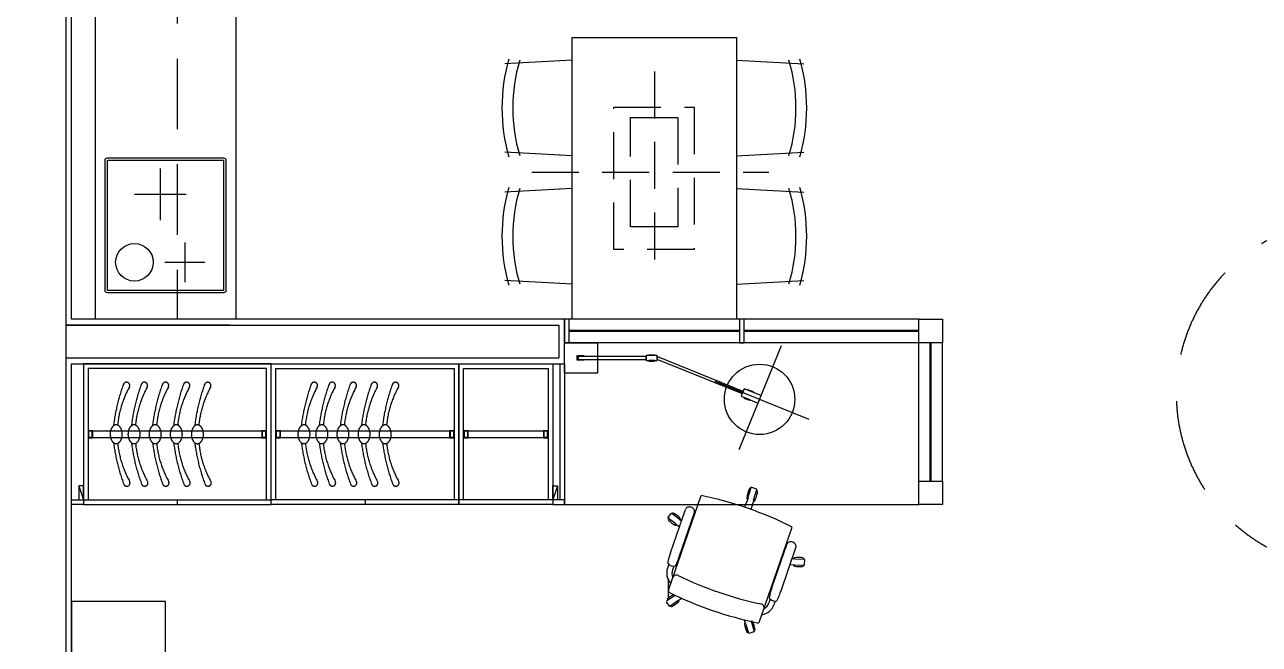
# Model space of a CAD drawing. Header units: millimetres. Extents: x 10000 to 302800, y 6800 to 229018.
# Drawn here: x 194103 to 199363, y 135817 to 138457 of the extents above; entities that cross this region are included whole.
import ezdxf

# ---------------------------------------------------------------- set-up
doc = ezdxf.new("R2010")
doc.units = ezdxf.units.MM
doc.header["$LTSCALE"] = 400
doc.header["$MEASUREMENT"] = 0
for name, pattern in [('X-ROOM TYPE-SR-1.3+1.7Bay$0$4402_Xref_Grd Flr Pln$0$HIDDEN', [0.375, 0.25, -0.125]), ('X-ROOM TYPE-SR-1.3+1.7Bay$0$CONTINOUS', [0]), ('X-ROOM TYPE-SR-1.3+1.7Bay$0$HID', [1.5, 1, -0.5]), ('X-ROOM TYPE-SR-1.3+1.7Bay$0$HIDDEN', [0.375, 0.25, -0.125])]:
    doc.linetypes.add(name, pattern=pattern)
doc.layers.get('0').update_dxf_attribs({"linetype": 'CONTINUOUS'})
for name, color, linetype in [('A-DIM1', 7, 'CONTINUOUS'), ('X-EXT_8F$0$A-254', 254, 'CONTINUOUS'), ('X-ROOM TYPE-SR-1.3+1.7Bay$0$.WA_BUILT-IN LOW', 252, 'CONTINUOUS'), ('X-ROOM TYPE-SR-1.3+1.7Bay$0$.WA_Built-in_Lower', 252, 'CONTINUOUS'), ('X-ROOM TYPE-SR-1.3+1.7Bay$0$.WA_Door Swing', 252, 'CONTINUOUS'), ('X-ROOM TYPE-SR-1.3+1.7Bay$0$.WA_FP_Furn', 252, 'X-ROOM TYPE-SR-1.3+1.7Bay$0$CONTINOUS'), ('X-ROOM TYPE-SR-1.3+1.7Bay$0$.WA_Furn', 252, 'CONTINUOUS'), ('X-ROOM TYPE-SR-1.3+1.7Bay$0$.WA_Light', 252, 'CONTINUOUS'), ('X-ROOM TYPE-SR-1.3+1.7Bay$0$.WA_METAL', 252, 'CONTINUOUS'), ('X-ROOM TYPE-SR-1.3+1.7Bay$0$.WA_Sani-Fix', 252, 'CONTINUOUS'), ('X-ROOM TYPE-SR-1.3+1.7Bay$0$.WA_Wall-Finish', 252, 'CONTINUOUS'), ('X-ROOM TYPE-SR-1.3+1.7Bay$0$A-WALD', 7, 'CONTINUOUS'), ('X-ROOM TYPE-SR-1.3+1.7Bay$0$WA_Furn', 252, 'CONTINUOUS'), ('X-ROOM TYPE-SR-1.3+1.7Bay$0$X-ROOM TYPE-SR-1.3+1.7Bay$0$.WA_Furn', 252, 'CONTINUOUS'), ('X-ROOM TYPE-SR-1.3+1.7Bay$0$X-ROOM TYPE-SR-2bay_1$0$__Door-bomba', 252, 'CONTINUOUS'), ('X-ROOM TYPE-SR-3Bay_8F 확장형$0$A-WALD', 7, 'CONTINUOUS')]:
    doc.layers.add(name, color=color, linetype=linetype)

# ---------------------------------------------------------------- blocks, each defined once
blk = doc.blocks.new('X-EXT_8F')
at = {"layer": 'X-EXT_8F$0$A-254'}
h = blk.add_hatch(dxfattribs=at)
h.set_pattern_fill('LINE', color=252, scale=100, angle=90)
h.set_pattern_definition([(90, (0, 0), (-317.5, 2e-14), [])])
edge = h.paths.add_edge_path()
edge.add_line((214444.8, 68021.2), (188877.6, 70521.2))
edge.add_line((188877.6, 70521.2), (174255.5, 70521.2))
edge.add_arc((174255.5, 68371.2), 2150, 90, 167)
edge.add_line((172160.6, 68854.9), (172053.9, 68392.8))
edge.add_arc((174148.8, 67909.2), 2150, 167, 180)
edge.add_line((171998.8, 67909.2), (171998.8, 38021.2))
edge.add_arc((174148.8, 38021.2), 2150, 180, 270)
edge.add_line((174148.8, 35871.2), (195098.8, 35871.2))
edge.add_line((195098.8, 35871.2), (195098.8, 36521.2))
edge.add_line((195098.8, 36521.2), (174648.8, 36521.2))
edge.add_arc((174648.8, 38021.2), 1500, 180, 270, ccw=False)
edge.add_line((173148.8, 38021.2), (173148.8, 67371.2))
edge.add_arc((174648.8, 67371.2), 1500, 90, 180, ccw=False)
edge.add_line((174648.8, 68871.2), (187974.8, 68871.2))
edge.add_line((187974.8, 68871.2), (202089.9, 68021.2))
edge.add_line((202089.9, 68021.2), (214444.8, 68021.2))
blk = doc.blocks.new('X-ROOM TYPE-SR-1.3+1.7Bay$0$X-ROOM TYPE-SR-1.3+1.7Bay$0$X-ROOM TYPE-SR-1.3+1.7Bay$0$A$Ca1b52838')
at = {"layer": 'X-ROOM TYPE-SR-1.3+1.7Bay$0$.WA_Sani-Fix', "ltscale": 150}
for p, q in [((420, 390), (420, 170)), ((530, 280), (310, 280)), ((130, 260), (130, 90)), ((215, 175), (45, 175))]:
    blk.add_line(p, q, dxfattribs=at)
blk.add_lwpolyline([(10, 515), (565, 515, -0.414214), (575, 505), (575, 10, -0.414214), (565, 0), (10, 0, -0.414214), (0, 10), (0, 505, -0.414214)], format="xyb", close=True, dxfattribs=at)
blk.add_lwpolyline([(10, 505), (565, 505), (565, 10), (10, 10)], close=True, dxfattribs=at)
blk.add_circle((130, 390), 80, dxfattribs=at)
blk = doc.blocks.new('X-ROOM TYPE-SR-1.3+1.7Bay$0$DOOR-800-2C')
at = {"color": 8, "linetype": 'X-ROOM TYPE-SR-1.3+1.7Bay$0$HID'}
blk.add_lwpolyline([(65697.8, 13386.2), (65697.8, 14130.2), (65657.8, 14130.2), (65657.8, 13386.2)], close=True, dxfattribs=at)
blk.add_arc((65697.8, 13386.2), 744, 90, 270, dxfattribs=at)
at = {"layer": 'X-ROOM TYPE-SR-1.3+1.7Bay$0$X-ROOM TYPE-SR-2bay_1$0$__Door-bomba'}
for points in [[(65822.8, 13414.2), (65822.8, 13374.2), (65737.8, 13374.2), (65737.8, 13386.2), (65697.8, 13386.2), (65697.8, 13414.2)], [(65697.8, 13386.2), (65737.8, 13386.2), (65737.8, 12642.2), (65697.8, 12642.2)], [(65822.8, 12614.2), (65822.8, 12654.2), (65737.8, 12654.2), (65737.8, 12642.2), (65697.8, 12642.2), (65697.8, 12614.2)]]:
    blk.add_lwpolyline(points, close=True, dxfattribs=at)
blk = doc.blocks.new('X-ROOM TYPE-SR-1.3+1.7Bay$0$LAMP')
at = {"layer": 'X-ROOM TYPE-SR-1.3+1.7Bay$0$.WA_Furn', "color": 8}
for p, q in [((72609.2, 26538.3), (72749.2, 26538.3)), ((72609.2, 26408.3), (72609.2, 26538.3)), ((72749.2, 26538.3), (72749.2, 26408.3)), ((73353.6, 26082.9), (73533.2, 26526.9)), ((72662.8, 26463.2), (72662.8, 26483.4)), ((72662.8, 26483.4), (72691.4, 26483.4)), ((72691.4, 26463.2), (72662.8, 26463.2)), ((72956.8, 26479.4), (72666.8, 26479.4)), ((72666.8, 26479.4), (72666.8, 26467.2)), ((72666.8, 26467.2), (72956.8, 26467.2)), ((72691.4, 26483.4), (72691.4, 26479.4)), ((72691.4, 26467.2), (72691.4, 26463.2)), ((72956.8, 26484.4), (72956.8, 26462.2)), ((73003.6, 26484.4), (72956.8, 26484.4)), ((72956.8, 26467.2), (72956.8, 26479.4)), ((72956.8, 26462.2), (73003.6, 26462.2)), ((72967.6, 26484.4), (72967.6, 26486.8)), ((72967.6, 26486.8), (72992.9, 26486.8)), ((72992.9, 26484.4), (72967.6, 26484.4)), ((72992.9, 26462.2), (72967.6, 26462.2)), ((72967.6, 26462.2), (72967.6, 26459.8)), ((72967.6, 26459.8), (72992.9, 26459.8)), ((72992.9, 26486.8), (72992.9, 26484.4)), ((72992.9, 26459.8), (72992.9, 26462.2)), ((73006.1, 26477.8), (73002.3, 26468.6)), ((73002.3, 26468.6), (73365.9, 26321.6)), ((73003.6, 26462.2), (73003.6, 26484.4)), ((73369.7, 26330.8), (73006.1, 26477.8)), ((72749.2, 26408.3), (72609.2, 26408.3)), ((73651.1, 26211.6), (73251, 26373.4)), ((73374.4, 26342.4), (73361.3, 26309.9)), ((73361.3, 26309.9), (73433.6, 26280.7)), ((73374.6, 26304.6), (73373.7, 26302.3)), ((73373.7, 26302.3), (73397.2, 26292.8)), ((73446.7, 26313.1), (73374.4, 26342.4)), ((73398.1, 26295.1), (73374.6, 26304.6)), ((73387.7, 26337), (73388.6, 26339.2)), ((73411.2, 26327.5), (73387.7, 26337)), ((73388.6, 26339.2), (73412.1, 26329.7)), ((73412.1, 26329.7), (73411.2, 26327.5)), ((73433.6, 26280.7), (73446.7, 26313.1)), ((73397.2, 26292.8), (73398.1, 26295.1))]:
    blk.add_line(p, q, dxfattribs=at)
blk.add_circle((73440.2, 26296.9), 150, dxfattribs=at)
blk = doc.blocks.new('X-ROOM TYPE-SR-1.3+1.7Bay')
at = {"layer": 'X-ROOM TYPE-SR-1.3+1.7Bay$0$.WA_BUILT-IN LOW', "linetype": 'X-ROOM TYPE-SR-1.3+1.7Bay$0$HIDDEN', "ltscale": 100}
for p, q in [((218443.8, 63311.2), (218783.9, 63311.2)), ((218443.8, 63311.2), (218443.8, 63281.2)), ((218463.7, 63311.2), (218443.8, 63311.2)), ((218443.8, 63311.2), (218443.8, 63281.2)), ((218783.9, 63281.2), (218443.8, 63281.2)), ((218443.8, 63281.2), (218463.7, 63281.2)), ((218461.7, 63309.2), (218445.8, 63309.2)), ((218445.8, 63309.2), (218445.8, 63283.2)), ((218445.8, 63283.2), (218461.7, 63283.2)), ((218461.7, 63283.2), (218461.7, 63309.2)), ((218463.7, 63281.2), (218463.7, 63311.2)), ((218783.9, 63311.2), (218783.9, 63281.2)), ((218803.8, 63311.2), (218783.9, 63311.2)), ((218783.9, 63311.2), (218783.9, 63281.2)), ((218783.9, 63281.2), (218803.8, 63281.2)), ((218801.8, 63309.2), (218785.9, 63309.2)), ((218785.9, 63309.2), (218785.9, 63283.2)), ((218785.9, 63283.2), (218801.8, 63283.2)), ((218801.8, 63283.2), (218801.8, 63309.2)), ((218803.8, 63281.2), (218803.8, 63311.2)), ((218843.8, 63311.2), (219583.9, 63311.2)), ((218843.8, 63311.2), (218843.8, 63281.2)), ((218863.7, 63311.2), (218843.8, 63311.2)), ((218843.8, 63311.2), (218843.8, 63281.2)), ((219583.9, 63281.2), (218843.8, 63281.2)), ((218843.8, 63281.2), (218863.7, 63281.2)), ((218861.7, 63309.2), (218845.8, 63309.2)), ((218845.8, 63309.2), (218845.8, 63283.2)), ((218845.8, 63283.2), (218861.7, 63283.2)), ((218861.7, 63283.2), (218861.7, 63309.2)), ((218863.7, 63281.2), (218863.7, 63311.2)), ((219583.9, 63311.2), (219583.9, 63281.2)), ((219603.8, 63311.2), (219583.9, 63311.2)), ((219583.9, 63311.2), (219583.9, 63281.2)), ((219583.9, 63281.2), (219603.8, 63281.2)), ((219601.8, 63309.2), (219585.9, 63309.2)), ((219585.9, 63309.2), (219585.9, 63283.2)), ((219585.9, 63283.2), (219601.8, 63283.2)), ((219601.8, 63283.2), (219601.8, 63309.2)), ((219603.8, 63281.2), (219603.8, 63311.2)), ((219643.8, 63311.2), (220383.9, 63311.2)), ((219643.8, 63311.2), (219643.8, 63281.2)), ((219663.7, 63311.2), (219643.8, 63311.2)), ((219643.8, 63311.2), (219643.8, 63281.2)), ((220383.9, 63281.2), (219643.8, 63281.2)), ((219643.8, 63281.2), (219663.7, 63281.2)), ((219661.7, 63309.2), (219645.8, 63309.2)), ((219645.8, 63309.2), (219645.8, 63283.2)), ((219645.8, 63283.2), (219661.7, 63283.2)), ((219661.7, 63283.2), (219661.7, 63309.2)), ((219663.7, 63281.2), (219663.7, 63311.2)), ((220383.9, 63311.2), (220383.9, 63281.2)), ((220403.8, 63311.2), (220383.9, 63311.2)), ((220383.9, 63311.2), (220383.9, 63281.2)), ((220383.9, 63281.2), (220403.8, 63281.2)), ((220401.8, 63309.2), (220385.9, 63309.2)), ((220385.9, 63309.2), (220385.9, 63283.2)), ((220385.9, 63283.2), (220401.8, 63283.2)), ((220401.8, 63283.2), (220401.8, 63309.2)), ((220403.8, 63281.2), (220403.8, 63311.2)), ((220403.8, 63281.2), (220403.8, 63311.2))]:
    blk.add_line(p, q, dxfattribs=at)
for centre, radius, start, end in [((219092.8, 63504), 13.9, 20.4349, 209.2632), ((218717.3, 63293.6), 416.5, 5.7662, 29.2632), ((218368.7, 63234.2), 786.7, 7.168, 20.4349), ((219182.8, 63503.8), 13.9, 20.4349, 209.2632), ((218807.3, 63293.4), 416.5, 5.7662, 29.2632), ((218458.7, 63234), 786.7, 7.168, 20.4349), ((219272.8, 63503.8), 13.9, 20.4349, 209.2632), ((218897.3, 63293.4), 416.5, 5.7662, 29.2632), ((218548.7, 63234), 786.7, 7.168, 20.4349), ((219362.8, 63503.8), 13.9, 20.4349, 209.2632), ((218987.2, 63293.4), 416.5, 5.7662, 29.2632), ((218638.6, 63234), 786.7, 7.168, 20.4349), ((219438.9, 63503.8), 13.9, 20.4349, 209.2632), ((219063.3, 63293.4), 416.5, 5.7662, 29.2632), ((218714.7, 63234), 786.7, 7.168, 20.4349), ((219892.8, 63504), 13.9, 20.4349, 209.2632), ((219517.3, 63293.6), 416.5, 5.7662, 29.2632), ((219168.7, 63234.2), 786.7, 7.168, 20.4349), ((219982.8, 63503.8), 13.9, 20.4349, 209.2632), ((219607.3, 63293.4), 416.5, 5.7662, 29.2632), ((219258.7, 63234), 786.7, 7.168, 20.4349), ((220072.8, 63503.8), 13.9, 20.4349, 209.2632), ((219697.3, 63293.4), 416.5, 5.7662, 29.2632), ((219348.7, 63234), 786.7, 7.168, 20.4349), ((220162.8, 63503.8), 13.9, 20.4349, 209.2632), ((219787.2, 63293.4), 416.5, 5.7662, 29.2632), ((219438.6, 63234), 786.7, 7.168, 20.4349), ((220238.9, 63503.8), 13.9, 20.4349, 209.2632), ((219863.3, 63293.4), 416.5, 5.7662, 29.2632), ((219514.7, 63234), 786.7, 7.168, 20.4349), ((218717.3, 63296.9), 416.5, 331.0704, 354.5674), ((218368.4, 63354.2), 786.7, 339.8987, 353.1656), ((218807.3, 63296.7), 416.5, 331.0704, 354.5674), ((218458.3, 63354.1), 786.7, 339.8987, 353.1656), ((218897.3, 63296.7), 416.5, 331.0704, 354.5674), ((218548.3, 63354.1), 786.7, 339.8987, 353.1656), ((218987.2, 63296.7), 416.5, 331.0704, 354.5674), ((218638.3, 63354.1), 786.7, 339.8987, 353.1656), ((219063.3, 63296.7), 416.5, 331.0704, 354.5674), ((218714.4, 63354.1), 786.7, 339.8987, 353.1656), ((219517.3, 63296.9), 416.5, 331.0704, 354.5674), ((219168.4, 63354.2), 786.7, 339.8987, 353.1656), ((219607.3, 63296.7), 416.5, 331.0704, 354.5674), ((219258.3, 63354.1), 786.7, 339.8987, 353.1656), ((219697.3, 63296.7), 416.5, 331.0704, 354.5674), ((219348.3, 63354.1), 786.7, 339.8987, 353.1656), ((219787.2, 63296.7), 416.5, 331.0704, 354.5674), ((219438.3, 63354.1), 786.7, 339.8987, 353.1656), ((219863.3, 63296.7), 416.5, 331.0704, 354.5674), ((219514.4, 63354.1), 786.7, 339.8987, 353.1656), ((219094, 63088.7), 13.9, 151.0704, 339.8987), ((219184, 63088.5), 13.9, 151.0704, 339.8987), ((219274, 63088.5), 13.9, 151.0704, 339.8987), ((219364, 63088.5), 13.9, 151.0704, 339.8987), ((219440.1, 63088.5), 13.9, 151.0704, 339.8987), ((219894, 63088.7), 13.9, 151.0704, 339.8987), ((219984, 63088.5), 13.9, 151.0704, 339.8987), ((220074, 63088.5), 13.9, 151.0704, 339.8987), ((220164, 63088.5), 13.9, 151.0704, 339.8987), ((220240.1, 63088.5), 13.9, 151.0704, 339.8987)]:
    blk.add_arc(centre, radius, start, end, dxfattribs=at)
at = {"layer": 'X-ROOM TYPE-SR-1.3+1.7Bay$0$.WA_BUILT-IN LOW', "linetype": 'X-ROOM TYPE-SR-1.3+1.7Bay$0$HIDDEN', "ltscale": 50}
for centre, radius, start, end in [((219145.1, 63308.6), 30.1, 123.0186, 147.4883), ((219137.9, 63319.7), 16.9, 90.1668, 123.0186), ((219137.9, 63319.7), 16.9, 57.315, 90.1668), ((219130.8, 63308.5), 30.1, 32.8453, 57.315), ((219235.1, 63308.4), 30.1, 123.0186, 147.4883), ((219227.9, 63319.5), 16.9, 90.1668, 123.0186), ((219227.9, 63319.5), 16.9, 57.315, 90.1668), ((219220.8, 63308.4), 30.1, 32.8453, 57.315), ((219325.1, 63308.4), 30.1, 123.0186, 147.4883), ((219317.9, 63319.5), 16.9, 90.1668, 123.0186), ((219317.9, 63319.5), 16.9, 57.315, 90.1668), ((219310.7, 63308.4), 30.1, 32.8453, 57.315), ((219415.1, 63308.4), 30.1, 123.0186, 147.4883), ((219407.9, 63319.5), 16.9, 90.1668, 123.0186), ((219407.9, 63319.5), 16.9, 57.315, 90.1668), ((219400.7, 63308.4), 30.1, 32.8453, 57.315), ((219491.1, 63308.4), 30.1, 123.0186, 147.4883), ((219483.9, 63319.5), 16.9, 90.1668, 123.0186), ((219483.9, 63319.5), 16.9, 57.315, 90.1668), ((219476.8, 63308.4), 30.1, 32.8453, 57.315), ((219945.1, 63308.6), 30.1, 123.0186, 147.4883), ((219937.9, 63319.7), 16.9, 90.1668, 123.0186), ((219937.9, 63319.7), 16.9, 57.315, 90.1668), ((219930.8, 63308.5), 30.1, 32.8453, 57.315), ((220035.1, 63308.4), 30.1, 123.0186, 147.4883), ((220027.9, 63319.5), 16.9, 90.1668, 123.0186), ((220027.9, 63319.5), 16.9, 57.315, 90.1668), ((220020.8, 63308.4), 30.1, 32.8453, 57.315), ((220125.1, 63308.4), 30.1, 123.0186, 147.4883), ((220117.9, 63319.5), 16.9, 90.1668, 123.0186), ((220117.9, 63319.5), 16.9, 57.315, 90.1668), ((220110.7, 63308.4), 30.1, 32.8453, 57.315), ((220215.1, 63308.4), 30.1, 123.0186, 147.4883), ((220207.9, 63319.5), 16.9, 90.1668, 123.0186), ((220207.9, 63319.5), 16.9, 57.315, 90.1668), ((220200.7, 63308.4), 30.1, 32.8453, 57.315), ((220291.1, 63308.4), 30.1, 123.0186, 147.4883), ((220283.9, 63319.5), 16.9, 90.1668, 123.0186), ((220283.9, 63319.5), 16.9, 57.315, 90.1668), ((220276.8, 63308.4), 30.1, 32.8453, 57.315), ((219174.6, 63296.6), 62.4, 165.2871, 180.1668), ((219174.6, 63296.6), 62.4, 180.1668, 195.0465), ((219156.5, 63301.3), 43.7, 147.4883, 165.2871), ((219156.6, 63291.7), 43.7, 195.0465, 212.8453), ((219119.4, 63301.2), 43.7, 15.0465, 32.8453), ((219119.4, 63291.6), 43.7, 327.4883, 345.2871), ((219101.4, 63296.3), 62.4, 0.1668, 15.0465), ((219101.4, 63296.3), 62.4, 345.2871, 0.1668), ((219264.6, 63296.4), 62.4, 165.2871, 180.1668), ((219264.6, 63296.4), 62.4, 180.1668, 195.0465), ((219246.5, 63301.1), 43.7, 147.4883, 165.2871), ((219246.5, 63291.5), 43.7, 195.0465, 212.8453), ((219209.4, 63301), 43.7, 15.0465, 32.8453), ((219209.4, 63291.4), 43.7, 327.4883, 345.2871), ((219191.4, 63296.2), 62.4, 0.1668, 15.0465), ((219191.4, 63296.2), 62.4, 345.2871, 0.1668), ((219354.6, 63296.4), 62.4, 165.2871, 180.1668), ((219354.6, 63296.4), 62.4, 180.1668, 195.0465), ((219336.5, 63301.1), 43.7, 147.4883, 165.2871), ((219336.5, 63291.5), 43.7, 195.0465, 212.8453), ((219299.4, 63301), 43.7, 15.0465, 32.8453), ((219299.4, 63291.4), 43.7, 327.4883, 345.2871), ((219281.3, 63296.2), 62.4, 0.1668, 15.0465), ((219281.3, 63296.2), 62.4, 345.2871, 0.1668), ((219444.5, 63296.4), 62.4, 165.2871, 180.1668), ((219444.5, 63296.4), 62.4, 180.1668, 195.0465), ((219426.5, 63301.1), 43.7, 147.4883, 165.2871), ((219426.5, 63291.5), 43.7, 195.0465, 212.8453), ((219389.3, 63301), 43.7, 15.0465, 32.8453), ((219389.4, 63291.4), 43.7, 327.4883, 345.2871), ((219371.3, 63296.2), 62.4, 0.1668, 15.0465), ((219371.3, 63296.2), 62.4, 345.2871, 0.1668), ((219520.6, 63296.4), 62.4, 165.2871, 180.1668), ((219520.6, 63296.4), 62.4, 180.1668, 195.0465), ((219502.6, 63301.1), 43.7, 147.4883, 165.2871), ((219502.6, 63291.5), 43.7, 195.0465, 212.8453), ((219465.4, 63301), 43.7, 15.0465, 32.8453), ((219465.5, 63291.4), 43.7, 327.4883, 345.2871), ((219447.4, 63296.2), 62.4, 0.1668, 15.0465), ((219447.4, 63296.2), 62.4, 345.2871, 0.1668), ((219974.6, 63296.6), 62.4, 165.2871, 180.1668), ((219974.6, 63296.6), 62.4, 180.1668, 195.0465), ((219956.5, 63301.3), 43.7, 147.4883, 165.2871), ((219956.6, 63291.7), 43.7, 195.0465, 212.8453), ((219919.4, 63301.2), 43.7, 15.0465, 32.8453), ((219919.4, 63291.6), 43.7, 327.4883, 345.2871), ((219901.4, 63296.3), 62.4, 0.1668, 15.0465), ((219901.4, 63296.3), 62.4, 345.2871, 0.1668), ((220064.6, 63296.4), 62.4, 165.2871, 180.1668), ((220064.6, 63296.4), 62.4, 180.1668, 195.0465), ((220046.5, 63301.1), 43.7, 147.4883, 165.2871), ((220046.5, 63291.5), 43.7, 195.0465, 212.8453), ((220009.4, 63301), 43.7, 15.0465, 32.8453), ((220009.4, 63291.4), 43.7, 327.4883, 345.2871), ((219991.4, 63296.2), 62.4, 0.1668, 15.0465), ((219991.4, 63296.2), 62.4, 345.2871, 0.1668), ((220154.6, 63296.4), 62.4, 165.2871, 180.1668), ((220154.6, 63296.4), 62.4, 180.1668, 195.0465), ((220136.5, 63301.1), 43.7, 147.4883, 165.2871), ((220136.5, 63291.5), 43.7, 195.0465, 212.8453), ((220099.4, 63301), 43.7, 15.0465, 32.8453), ((220099.4, 63291.4), 43.7, 327.4883, 345.2871), ((220081.3, 63296.2), 62.4, 0.1668, 15.0465), ((220081.3, 63296.2), 62.4, 345.2871, 0.1668), ((220244.5, 63296.4), 62.4, 165.2871, 180.1668), ((220244.5, 63296.4), 62.4, 180.1668, 195.0465), ((220226.5, 63301.1), 43.7, 147.4883, 165.2871), ((220226.5, 63291.5), 43.7, 195.0465, 212.8453), ((220189.3, 63301), 43.7, 15.0465, 32.8453), ((220189.4, 63291.4), 43.7, 327.4883, 345.2871), ((220171.3, 63296.2), 62.4, 0.1668, 15.0465), ((220171.3, 63296.2), 62.4, 345.2871, 0.1668), ((220320.6, 63296.4), 62.4, 165.2871, 180.1668), ((220320.6, 63296.4), 62.4, 180.1668, 195.0465), ((220302.6, 63301.1), 43.7, 147.4883, 165.2871), ((220302.6, 63291.5), 43.7, 195.0465, 212.8453), ((220265.4, 63301), 43.7, 15.0465, 32.8453), ((220265.5, 63291.4), 43.7, 327.4883, 345.2871), ((220247.4, 63296.2), 62.4, 0.1668, 15.0465), ((220247.4, 63296.2), 62.4, 345.2871, 0.1668), ((219145.2, 63284.4), 30.1, 212.8453, 237.315), ((219138, 63273.2), 16.9, 237.315, 270.1668), ((219138, 63273.2), 16.9, 270.1668, 303.0186), ((219130.8, 63284.3), 30.1, 303.0186, 327.4883), ((219235.2, 63284.2), 30.1, 212.8453, 237.315), ((219228, 63273.1), 16.9, 237.315, 270.1668), ((219228, 63273.1), 16.9, 270.1668, 303.0186), ((219220.8, 63284.1), 30.1, 303.0186, 327.4883), ((219325.1, 63284.2), 30.1, 212.8453, 237.315), ((219318, 63273.1), 16.9, 237.315, 270.1668), ((219318, 63273.1), 16.9, 270.1668, 303.0186), ((219310.8, 63284.1), 30.1, 303.0186, 327.4883), ((219415.1, 63284.2), 30.1, 212.8453, 237.315), ((219408, 63273.1), 16.9, 237.315, 270.1668), ((219408, 63273.1), 16.9, 270.1668, 303.0186), ((219400.8, 63284.1), 30.1, 303.0186, 327.4883), ((219491.2, 63284.2), 30.1, 212.8453, 237.315), ((219484.1, 63273.1), 16.9, 237.315, 270.1668), ((219484.1, 63273.1), 16.9, 270.1668, 303.0186), ((219476.9, 63284.1), 30.1, 303.0186, 327.4883), ((219945.2, 63284.4), 30.1, 212.8453, 237.315), ((219938, 63273.2), 16.9, 237.315, 270.1668), ((219938, 63273.2), 16.9, 270.1668, 303.0186), ((219930.8, 63284.3), 30.1, 303.0186, 327.4883), ((220035.2, 63284.2), 30.1, 212.8453, 237.315), ((220028, 63273.1), 16.9, 237.315, 270.1668), ((220028, 63273.1), 16.9, 270.1668, 303.0186), ((220020.8, 63284.1), 30.1, 303.0186, 327.4883), ((220125.1, 63284.2), 30.1, 212.8453, 237.315), ((220118, 63273.1), 16.9, 237.315, 270.1668), ((220118, 63273.1), 16.9, 270.1668, 303.0186), ((220110.8, 63284.1), 30.1, 303.0186, 327.4883), ((220215.1, 63284.2), 30.1, 212.8453, 237.315), ((220208, 63273.1), 16.9, 237.315, 270.1668), ((220208, 63273.1), 16.9, 270.1668, 303.0186), ((220200.8, 63284.1), 30.1, 303.0186, 327.4883), ((220291.2, 63284.2), 30.1, 212.8453, 237.315), ((220284.1, 63273.1), 16.9, 237.315, 270.1668), ((220284.1, 63273.1), 16.9, 270.1668, 303.0186), ((220276.9, 63284.1), 30.1, 303.0186, 327.4883)]:
    blk.add_arc(centre, radius, start, end, dxfattribs=at)
at = {"layer": 'X-ROOM TYPE-SR-1.3+1.7Bay$0$.WA_Built-in_Lower'}
for p, q in [((218373.8, 62996.2), (218373.8, 63596.2)), ((218393.8, 63596.2), (218393.8, 63596.2)), ((219223.8, 63576.2), (219223.8, 63596.2)), ((220023.8, 63576.2), (220023.8, 63596.2)), ((218393.8, 62996.2), (218393.8, 63576.2)), ((218403.8, 63516.2), (218423.8, 63576.2)), ((218423.8, 63576.2), (218823.8, 63576.2)), ((218823.8, 63576.2), (219623.8, 63576.2)), ((220423.8, 63576.2), (219623.8, 63576.2)), ((220443.8, 63516.2), (220423.8, 63576.2)), ((216763.9, 63496.2), (216763.9, 62906.2)), ((216863.9, 63496.2), (216863.9, 62906.2)), ((216863.9, 62806.2), (218353.8, 62806.2)), ((219773.8, 60596.2), (219773.8, 62806.2))]:
    blk.add_line(p, q, dxfattribs=at)
for points in [[(218373.8, 63596.2), (216863.9, 63596.2), (216863.9, 62906.2), (218373.8, 62906.2)], [(218803.8, 63576.2), (218803.8, 63016.2), (218443.8, 63016.2), (218443.8, 63576.2)], [(219603.8, 63576.2), (219603.8, 63016.2), (218843.8, 63016.2), (218843.8, 63576.2)], [(219643.8, 63576.2), (219643.8, 63016.2), (220403.8, 63016.2), (220403.8, 63576.2)], [(218933.9, 59996.2), (220373.8, 59996.2), (220373.8, 62806.2)]]:
    blk.add_lwpolyline(points, dxfattribs=at)
for points in [[(218373.8, 63576.2), (218423.8, 63576.2), (218423.8, 63596.2), (218373.8, 63596.2)], [(218423.8, 63596.2), (218823.8, 63596.2), (218823.8, 62996.2), (218423.8, 62996.2)], [(218823.8, 63596.2), (219623.8, 63596.2), (219623.8, 62996.2), (218823.8, 62996.2)], [(220423.8, 63596.2), (219623.8, 63596.2), (219623.8, 62996.2), (220423.8, 62996.2)], [(220473.8, 63576.2), (220423.8, 63576.2), (220423.8, 63596.2), (220473.8, 63596.2)], [(218423.8, 63576.2), (218423.8, 63516.2), (218403.8, 63516.2), (218403.8, 63576.2)], [(220423.8, 63576.2), (220423.8, 63516.2), (220443.8, 63516.2), (220443.8, 63576.2)]]:
    blk.add_lwpolyline(points, close=True, dxfattribs=at)
at = {"layer": 'X-ROOM TYPE-SR-1.3+1.7Bay$0$.WA_Built-in_Lower', "linetype": 'X-ROOM TYPE-SR-1.3+1.7Bay$0$HIDDEN', "ltscale": 3}
blk.add_lwpolyline([(218933.9, 60346.2), (220023.8, 60346.2), (220023.8, 62806.2)], dxfattribs=at)
at = {"layer": 'X-ROOM TYPE-SR-1.3+1.7Bay$0$.WA_FP_Furn', "ltscale": 0.2}
for p, q in [((217566.3, 64134), (217564.8, 64133.6)), ((217577.4, 64097.7), (217565.6, 64136.5)), ((217566.7, 64138.6), (217588, 64145.1)), ((217602, 64105.1), (217590.1, 64144)), ((217542.7, 64093.7), (217404.1, 63691.7)), ((217577.3, 64098.3), (217578.5, 64093.7)), ((217578.7, 64093.1), (217577.9, 64092.9)), ((217601.8, 64105.8), (217608.2, 64086.8)), ((217604.2, 64100.9), (217603.5, 64100.7)), ((217476.4, 64006.9), (217481.8, 64022.6)), ((217497.8, 63999.3), (217503.3, 64015.2)), ((217891.1, 64005.5), (217924.4, 64028.8)), ((217922.3, 64027.3), (217921.4, 64028.6)), ((217926.8, 64028.4), (217939.5, 64010.2)), ((217451.5, 63963.5), (217388, 63779.3)), ((217891.7, 64005.9), (217875.1, 63995)), ((217887.2, 64002.9), (217886.7, 64003.5)), ((217906.4, 63984.8), (217902.8, 63982.2)), ((217905.8, 63984.5), (217939.1, 64007.8)), ((217932.7, 63915), (217932.7, 63996)), ((217490.3, 63950.2), (217426.8, 63765.9)), ((217931.2, 63960.1), (217792.3, 63557.5)), ((217908.3, 63857.8), (217913.7, 63873.7)), ((217929.8, 63850.5), (217935.2, 63866.3)), ((217351.2, 63852.5), (217350.8, 63830.2)), ((217393.1, 63827.8), (217352.5, 63828.5)), ((217393.6, 63853.4), (217353, 63854.1)), ((217355.1, 63828.5), (217355.1, 63827.3)), ((217355.6, 63854.1), (217355.6, 63855.3)), ((217392.5, 63827.8), (217404.5, 63827.2)), ((217392.9, 63853.4), (217413.6, 63853.7)), ((217397.8, 63826.8), (217397.8, 63827.5)), ((217398.3, 63853.5), (217398.3, 63854.2)), ((217883.9, 63814.5), (217820.3, 63630.2)), ((217922.7, 63801.1), (217859.1, 63616.8)), ((217885.5, 63657.8), (217875.7, 63664.8)), ((217880.7, 63660.3), (217881.1, 63660.9)), ((217900.9, 63678.3), (217884.8, 63691.2)), ((217885, 63658.2), (217917.4, 63633.7)), ((217896.7, 63681.6), (217897.2, 63682.2)), ((217900.4, 63678.7), (217932.9, 63654.2)), ((217933.2, 63651.8), (217919.8, 63634.1)), ((217930.8, 63655.8), (217931.5, 63656.7)), ((217568, 63576.6), (217580.3, 63616.3)), ((217592.2, 63568.2), (217607, 63607.1)), ((217915.3, 63635.3), (217914.7, 63634.4)), ((217568.2, 63577.2), (217555, 63531.8)), ((217568.9, 63582), (217569.6, 63581.7)), ((217592.5, 63568.8), (217579.2, 63523.4)), ((217594.1, 63573.3), (217594.9, 63573)), ((217555.8, 63534.3), (217554.3, 63534.8)), ((217577.1, 63522.4), (217556, 63529.6)), ((217580.1, 63525.9), (217581.6, 63525.4)), ((217641.3, 62656.2), (217354.3, 62640.8)), ((218341.3, 62656.2), (218628.4, 62640.8)), ((217641.3, 62249.7), (217354.3, 62265.2)), ((218341.3, 62249.7), (218628.4, 62265.2)), ((217641.3, 62109.5), (217354.3, 62094)), ((218341.3, 62109.5), (218628.4, 62094)), ((217641.3, 61703), (217354.3, 61718.5)), ((218341.3, 61703), (218628.4, 61718.5))]:
    blk.add_line(p, q, dxfattribs=at)
for points in [[(220473.8, 64008.7), (220473.8, 64608.7), (220073.8, 64608.7), (220073.8, 64008.7)], [(217641.3, 62806.2), (218341.3, 62806.2), (218341.3, 61606.2), (217641.3, 61606.2)]]:
    blk.add_lwpolyline(points, close=True, dxfattribs=at)
for centre, radius, start, end in [((217566.5, 64129.6), 4.28, 106.9774, 189.4744), ((217688.7, 64150), 128.3, 189.4744, 205.3311), ((217567.2, 64137), 1.71, 106.9774, 196.9774), ((217593.2, 64137.8), 4.28, 24.4804, 106.9774), ((217480.4, 64086.4), 128.3, 8.6237, 24.4804), ((217550.8, 64090.9), 8.55, 78.4104, 160.9774), ((217243.3, 62591.7), 1539, 63.6322, 78.4104), ((217576.7, 64097), 4.28, 205.3311, 286.9774), ((217603, 64105), 4.28, 286.9774, 8.6237), ((217543.4, 64001.3), 65.2, 99.1307, 160.9774), ((217543.4, 64001.3), 42.5, 117.3932, 160.9774), ((217541, 64036.2), 17.1, 160.9774, 257.9699), ((217216.7, 62514.2), 1539, 64.0712, 77.9699), ((217975.3, 63915.8), 128.3, 117.4744, 133.3311), ((217918.1, 64025.8), 4.28, 34.9774, 117.4744), ((217925.4, 64027.4), 1.71, 34.9774, 124.9774), ((217925.6, 63800.1), 501.4, 158.7872, 160.9774), ((217693.7, 63890.1), 252.8, 155.7023, 158.7872), ((217555.8, 63952.4), 101.4, 148.4115, 155.7023), ((217470.3, 64004.9), 1.05, 141.7919, 148.4115), ((217478.2, 63978), 28.9, 34.3662, 107.5886), ((217016.3, 64113.6), 501.4, 340.9774, 343.1675), ((217254.3, 64041.6), 252.8, 343.1675, 346.2525), ((217401.3, 64005.6), 101.4, 346.2525, 353.5433), ((217501, 63994.3), 1.05, 353.5433, 0.1629), ((217890.2, 64006), 4.28, 133.3311, 214.9774), ((217850.4, 64094.3), 128.3, 296.6881, 312.4804), ((217923.1, 63962.9), 8.55, 340.9774, 63.6322), ((217897.1, 63913.7), 17.1, 244.0712, 340.9774), ((217873.6, 63887.5), 65.2, 340.9774, 42.8241), ((217359.9, 63855.2), 4.28, 96.4804, 178.9774), ((217373.9, 63732), 128.3, 80.6237, 96.4804), ((217394, 63854.3), 4.28, 358.9774, 80.6237), ((217988.2, 63803.3), 101.4, 148.4115, 155.7023), ((217910.6, 63829), 28.9, 34.3662, 107.5886), ((217902.7, 63855.9), 1.05, 141.7919, 148.4115), ((217873.6, 63887.5), 42.5, 340.9774, 24.5616), ((217352.6, 63830.2), 1.71, 178.9774, 268.9774), ((217352.9, 63852.4), 1.71, 88.4505, 178.4505), ((217359.4, 63827.2), 4.28, 178.9774, 261.4744), ((217377.7, 63949.8), 128.3, 261.4744, 277.3311), ((217393.6, 63826.9), 4.28, 277.3311, 358.9774), ((218357.9, 63651.1), 501.4, 158.7872, 160.9774), ((218126.1, 63741), 252.8, 155.7023, 158.7872), ((217448.6, 63964.5), 501.4, 340.9774, 343.1675), ((217686.7, 63892.5), 252.8, 343.1675, 346.2525), ((217833.6, 63856.6), 101.4, 346.2525, 353.5433), ((217933.4, 63845.3), 1.05, 353.5433, 0.1629), ((217401.5, 63774.6), 14.3, 160.9774, 187.4074), ((217404.8, 63775), 17.7, 187.4074, 211.1718), ((217407.4, 63776.6), 20.7, 211.1718, 231.9338), ((217409.8, 63779.6), 24.6, 231.9338, 250.9774), ((217409.8, 63779.6), 24.6, 250.9774, 270.0209), ((217409.8, 63775.8), 20.7, 270.0209, 290.783), ((217410.9, 63772.9), 17.7, 290.783, 314.5474), ((217413.2, 63770.6), 14.3, 314.5474, 340.9774), ((218096.5, 65066.2), 1539, 243.2648, 258.6026), ((217884.1, 63657.7), 4.28, 142.9774, 224.6237), ((217972.3, 63744.8), 128.3, 224.6237, 240.4804), ((217900.6, 63679.7), 4.28, 61.3311, 142.9774), ((217841.1, 63570.9), 128.3, 45.4744, 61.3311), ((217928.1, 63659.3), 4.28, 322.9774, 45.4744), ((217931.8, 63652.9), 1.71, 323.5043, 53.5043), ((217833.9, 63625.5), 14.3, 160.9774, 187.4074), ((217837.2, 63625.9), 17.7, 187.4074, 211.1718), ((217839.8, 63627.5), 20.7, 211.1718, 231.9338), ((217842.2, 63630.6), 24.6, 231.9338, 250.9774), ((217842.2, 63630.6), 24.6, 250.9774, 270.0209), ((217842.2, 63626.7), 20.7, 270.0209, 290.783), ((217843.2, 63623.9), 17.7, 290.783, 314.5474), ((217845.6, 63621.5), 14.3, 314.5474, 340.9774), ((217911.2, 63637), 4.28, 240.4804, 322.9774), ((217918.4, 63635.1), 1.71, 232.9774, 322.9774), ((217569.9, 63544.5), 18.1, 173.5251, 212.9249), ((217677.6, 63520.9), 128.3, 152.6237, 168.4804), ((217567.5, 63577.9), 4.28, 70.9774, 152.6237), ((217418.7, 63596.2), 181.1, 337.7741, 351.1143), ((217593.5, 63569), 4.28, 349.3311, 70.9774), ((217556.6, 63531.3), 1.71, 160.9774, 250.9774), ((217577.6, 63524), 1.71, 250.9774, 340.9774), ((217582.6, 63529.6), 4.28, 250.9774, 333.4744), ((218092.5, 62453), 750.5, 163.9294, 196.0706), ((218092.5, 62453), 704.7, 163.2466, 196.7534), ((217890.1, 62453), 704.7, 343.2466, 16.7534), ((217890.1, 62453), 750.5, 343.9294, 16.0706), ((218092.5, 61906.2), 750.5, 163.9294, 196.0706), ((218092.5, 61906.2), 704.7, 163.2466, 196.7534), ((217890.1, 61906.2), 704.7, 343.2466, 16.7534), ((217890.1, 61906.2), 750.5, 343.9294, 16.0706)]:
    blk.add_arc(centre, radius, start, end, dxfattribs=at)
at = {"layer": 'X-ROOM TYPE-SR-1.3+1.7Bay$0$.WA_Light', "linetype": 'X-ROOM TYPE-SR-1.3+1.7Bay$0$4402_Xref_Grd Flr Pln$0$HIDDEN', "ltscale": 2}
for p, q in [((217991.3, 61751.1), (217991.3, 62595.1)), ((218512.9, 62179.6), (217503, 62179.6))]:
    blk.add_line(p, q, dxfattribs=at)
for points in [[(217821.6, 62509.2), (218163.3, 62509.2), (218163.3, 61903.3), (217821.6, 61903.3)], [(217891.6, 62412.6), (218093.3, 62412.6), (218093.3, 61946.7), (217891.6, 61946.7)]]:
    blk.add_lwpolyline(points, close=True, dxfattribs=at)
at = {"layer": 'X-ROOM TYPE-SR-1.3+1.7Bay$0$.WA_METAL'}
for p, q in [((216811.4, 63496.2), (216811.4, 62906.2)), ((216816.4, 63496.2), (216816.4, 62906.2)), ((216863.9, 62858.7), (217608.8, 62858.7)), ((217628.8, 62858.7), (218353.8, 62858.7)), ((216863.9, 62853.7), (217608.8, 62853.7)), ((217628.8, 62853.7), (218353.8, 62853.7))]:
    blk.add_line(p, q, dxfattribs=at)
for points in [[(216763.9, 63596.2), (216863.9, 63596.2), (216863.9, 63496.2), (216763.9, 63496.2)], [(216763.9, 62906.2), (216863.9, 62906.2), (216863.9, 62806.2), (216763.9, 62806.2)], [(217628.8, 62906.2), (217608.8, 62906.2), (217608.8, 62806.2), (217628.8, 62806.2)], [(218373.8, 62906.2), (218353.8, 62906.2), (218353.8, 62806.2), (218373.8, 62806.2)]]:
    blk.add_lwpolyline(points, close=True, dxfattribs=at)
at = {"layer": 'X-ROOM TYPE-SR-1.3+1.7Bay$0$.WA_Wall-Finish'}
for points in [[(220473.8, 67821.2), (220473.8, 62996.2)], [(220473.8, 62996.2), (218373.8, 62996.2), (218373.8, 62806.2), (220473.8, 62806.2)], [(220473.8, 62806.2), (220473.8, 59896.2), (216763.9, 59896.2), (216763.9, 60596.2)]]:
    blk.add_lwpolyline(points, dxfattribs=at)
at = {"layer": 'X-ROOM TYPE-SR-1.3+1.7Bay$0$A-WALD'}
blk.add_line((220498.8, 58871.2), (220498.8, 67821.2), dxfattribs=at)
for points in [[(220498.8, 62971.2), (218398.8, 62971.2)], [(218398.8, 62831.2), (218398.8, 62971.2)], [(220498.8, 62831.2), (218398.8, 62831.2)], [(219798.8, 62831.2), (220498.8, 62831.2)]]:
    blk.add_lwpolyline(points, dxfattribs=at)
at = {"layer": 'X-ROOM TYPE-SR-1.3+1.7Bay$0$.WA_Door Swing', "rotation": 180}
blk.add_blockref('X-ROOM TYPE-SR-1.3+1.7Bay$0$DOOR-800-2C', (280721.6, 76510.4), dxfattribs=at)
at = {"layer": 'X-ROOM TYPE-SR-1.3+1.7Bay$0$WA_Furn', "rotation": 179.9999999999999}
blk.add_blockref('X-ROOM TYPE-SR-1.3+1.7Bay$0$LAMP', (290983, 89444.6), dxfattribs=at)
at = {"layer": 'X-ROOM TYPE-SR-1.3+1.7Bay$0$X-ROOM TYPE-SR-1.3+1.7Bay$0$.WA_Furn', "rotation": 270}
blk.add_blockref('X-ROOM TYPE-SR-1.3+1.7Bay$0$X-ROOM TYPE-SR-1.3+1.7Bay$0$X-ROOM TYPE-SR-1.3+1.7Bay$0$A$Ca1b52838', (219816.3, 62693.7), dxfattribs=at)
blk = doc.blocks.new('X-ROOM TYPE-SR-3Bay_8F 확장형')
at = {"layer": 'X-ROOM TYPE-SR-3Bay_8F 확장형$0$A-WALD'}
blk.add_lwpolyline([(189498.8, 45671.2), (189498.8, 36721.2)], dxfattribs=at)
blk = doc.blocks.new('X-INT-HOTEL-8F')
blk.add_blockref('X-ROOM TYPE-SR-3Bay_8F 확장형', (0, 0))
at = {"rotation": 180}
blk.add_blockref('X-ROOM TYPE-SR-1.3+1.7Bay', (409997.6, 104542.4), dxfattribs=at)
blk = doc.blocks.new('X-BASE-8F')
blk.add_blockref('X-EXT_8F', (0, 0))
blk.add_blockref('X-INT-HOTEL-8F', (0, 0))

msp = doc.modelspace()

# ---------------------------------------------------------------- block references
at = {"layer": 'A-DIM1'}
msp.add_blockref('X-BASE-8F', (4779.3, 95465.6), dxfattribs=at)

doc.saveas('drawing.dxf')
